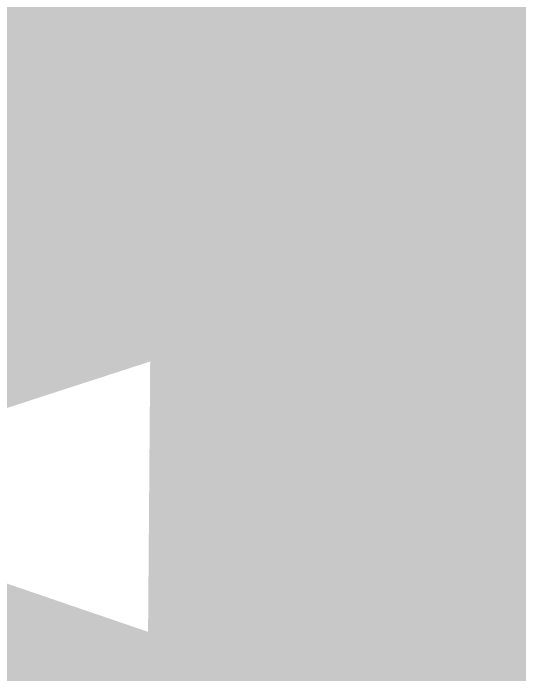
# Model space of a CAD drawing. Header units: metres. Extents: x 317370 to 326712, y 1824935 to 1838812.
# Drawn here: x 322384.056 to 322385.509, y 1833685.387 to 1833687.284 of the extents above; entities that cross this region are included whole.
import ezdxf

# ---------------------------------------------------------------- set-up
doc = ezdxf.new("R2010")
doc.units = ezdxf.units.M
doc.header["$MEASUREMENT"] = 0
for name, color, linetype in [('INTERTIDAL ZONE', 5, 'Continuous'), ('LOW TIDE LINE', 5, 'Continuous'), ('SURVEY PLOT BOUNDARY', 35, 'Continuous'), ('VILLAGE BOUNDARY', 212, 'Continuous')]:
    doc.layers.add(name, color=color, linetype=linetype)

# ---------------------------------------------------------------- blocks, each defined once
blk = doc.blocks.new('81')
at = {"layer": 'INTERTIDAL ZONE', "const_width": 3.0234, "flags": 128}
blk.add_lwpolyline([(322356.2246, 1833685.4133), (322376.3784, 1833685.2547), (322388.5024, 1833689.1909), (322400.6264, 1833693.1272), (322408.7196, 1833697.0951), (322424.9061, 1833705.0311), (322432.9993, 1833708.999), (322453.1531, 1833708.8404), (322469.3713, 1833720.8078), (322477.4963, 1833728.8071), (322485.5896, 1833732.7751), (322489.6837, 1833740.8062), (322497.8404, 1833752.8369)], dxfattribs=at)
at = {"layer": 'LOW TIDE LINE', "lineweight": 18, "const_width": 3.0234}
blk.add_lwpolyline([(322497.8404, 1833752.8369), (322489.6837, 1833740.8062), (322485.5896, 1833732.7751), (322477.4963, 1833728.8071), (322469.3713, 1833720.8078), (322453.1531, 1833708.8404), (322432.9993, 1833708.999), (322424.9061, 1833705.0311), (322408.7196, 1833697.0951), (322400.6264, 1833693.1272), (322388.5024, 1833689.1909), (322376.3784, 1833685.2547), (322356.2246, 1833685.4133)], dxfattribs=at)
at = {"layer": 'SURVEY PLOT BOUNDARY', "lineweight": 18, "const_width": 0.6047}
blk.add_lwpolyline([(322760.4107, 1833823.3405), (322712.2636, 1833851.9408), (322659.8003, 1833844.2904), (322566.9026, 1833820.8315), (322518.5018, 1833817.1807), (322522.4373, 1833805.0548), (322526.3095, 1833784.8661), (322514.0903, 1833768.8356), (322501.776, 1833740.711), (322473.402, 1833720.776), (322424.7475, 1833684.8741), (322396.5005, 1833681.0647), (322360.3188, 1833693.4443)], dxfattribs=at)
at = {"layer": 'VILLAGE BOUNDARY', "lineweight": 50, "const_width": 3.0234}
blk.add_lwpolyline([(322392.5015, 1833685.1278), (322384.4399, 1833685.1912)], dxfattribs=at)

msp = doc.modelspace()

# ---------------------------------------------------------------- block references
msp.add_blockref('81', (0, 0))

doc.saveas('drawing.dxf')
